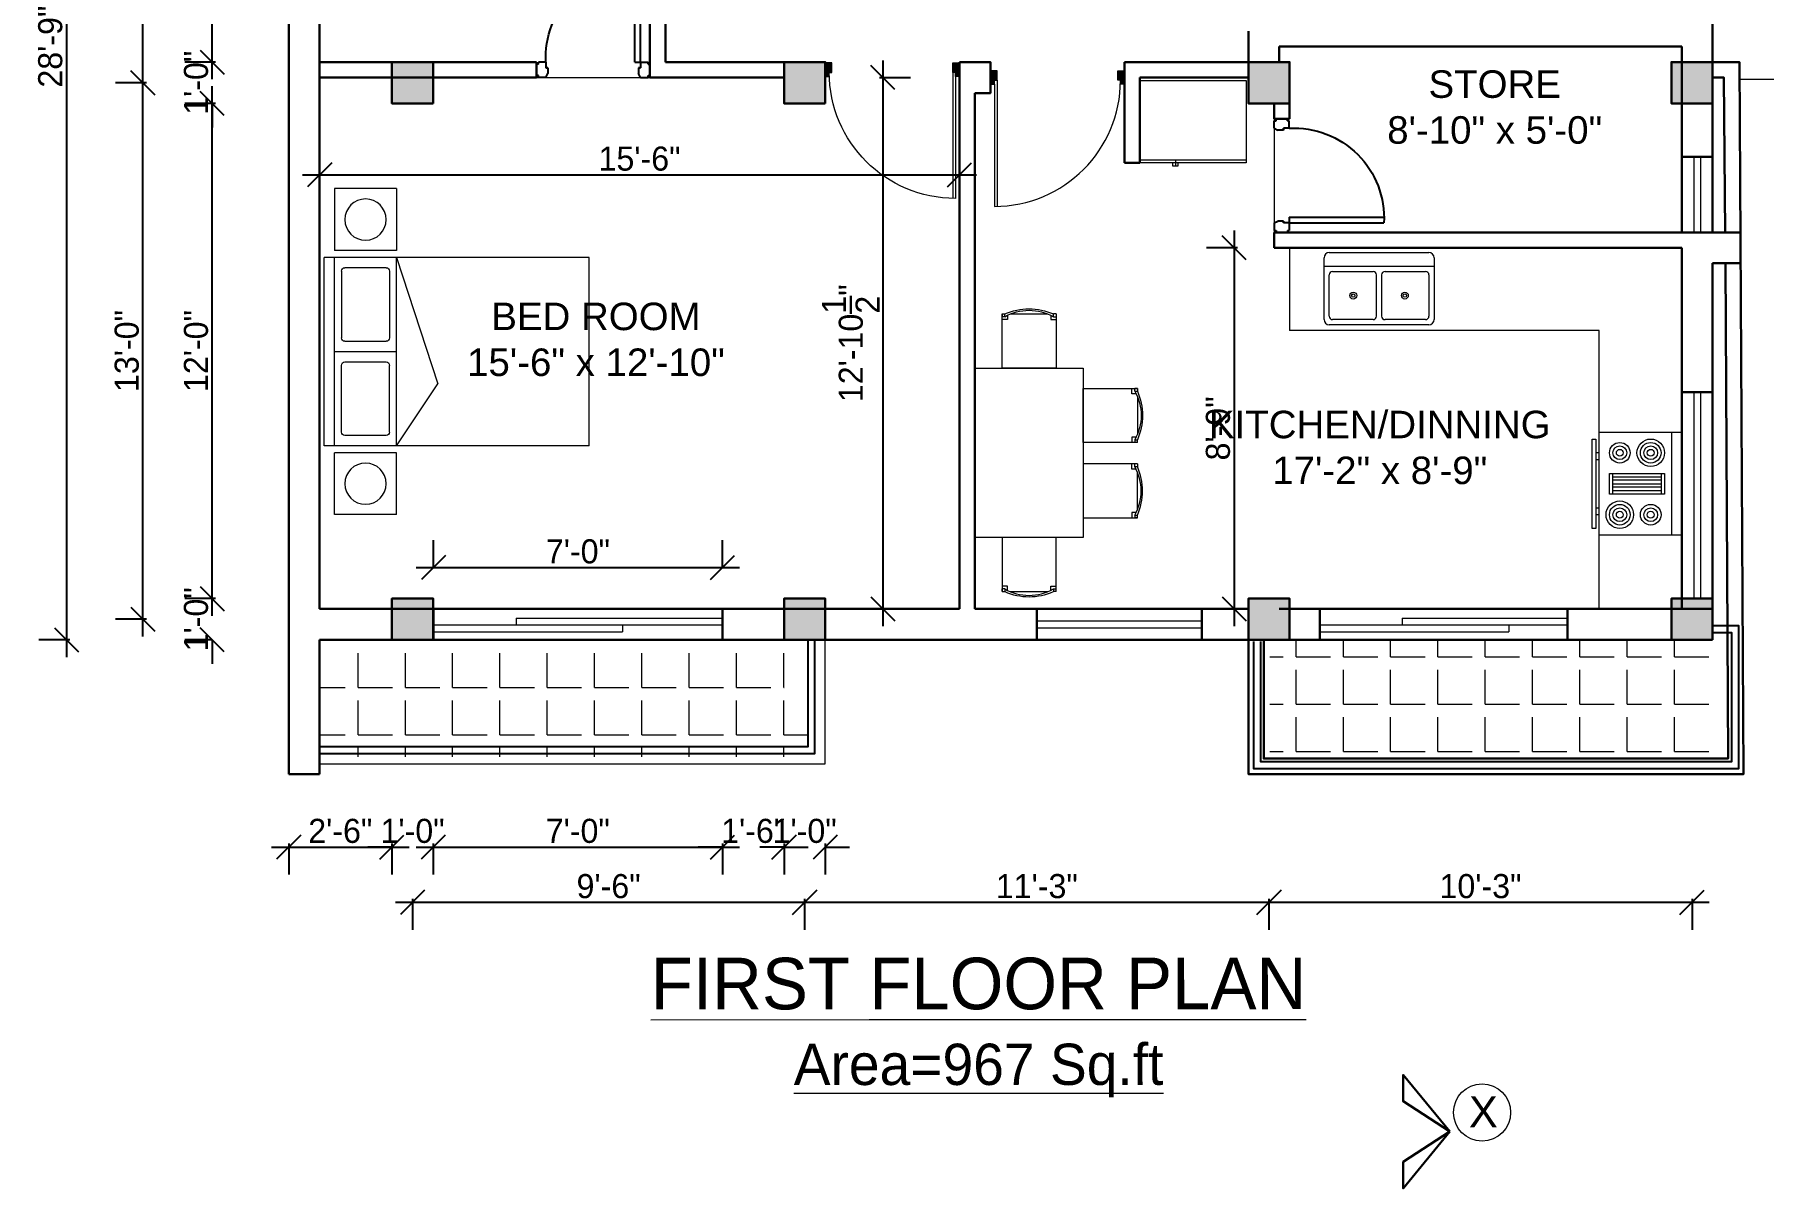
# Model space of a CAD drawing. Header units: inches. Extents: x 28835 to 36795, y -18828 to -9750.
# Drawn here: x 30609 to 31112, y -10557 to -10222 of the extents above; entities that cross this region are included whole.
import ezdxf

# ---------------------------------------------------------------- set-up
doc = ezdxf.new("R2010")
doc.units = ezdxf.units.IN
doc.header["$LTSCALE"] = 12
doc.header["$MEASUREMENT"] = 0
doc.layers.add('06. Text', color=114, linetype='Continuous')
doc.layers.add('door', color=8, linetype='Continuous')
for name, color, linetype, lineweight in [('colum', 250, 'Continuous', 30), ('dimention', 5, 'Continuous', 9), ('Elevation', 114, 'Continuous', 20), ('F-FURNITURE', 32, 'Continuous', 13), ('FURNI', 30, 'Continuous', 9), ('FURNITURE', 43, 'Continuous', 15), ('Furnitures', 32, 'Continuous', 9), ('Ha2', 31, 'Continuous', 0), ('HATCH', 11, 'Continuous', 9), ('N_DOOR', 32, 'Continuous', 13), ('railing', 210, 'Continuous', 25), ('STAIRCASE', 6, 'Continuous', 9), ('Text', 7, 'Continuous', 5), ('Wall', 1, 'Continuous', 30), ('WIN', 140, 'Continuous', 15), ('window', 6, 'Continuous', 9)]:
    doc.layers.add(name, color=color, linetype=linetype, lineweight=lineweight)
doc.styles.add('Bijay', font='', dxfattribs={"height": 8})
doc.styles.add('Times', font='GOTHIC.TTF')
doc.styles.get('Bijay').set_extended_font_data('Serifa BT')
doc.dimstyles.new('D75', dxfattribs={"dimtxt": 7, "dimasz": 7, "dimexe": 8, "dimexo": 24, "dimgap": 1, "dimtad": 1, "dimdec": 1, "dimzin": 3, "dimdsep": 46, "dimlunit": 4, "dimtxsty": 'Times', "dimblk": 'OBLIQUE', "dimcen": 0, "dimdle": 5, "dimaunit": 1, "dimadec": 3, "dimazin": 0, "dimtfac": 1, "dimtdec": 1, "dimtix": 1, "dimtofl": 0, "dimtmove": 1, "dimatfit": 0, "dimldrblk": 'OBLIQUE', "dimfxl": 1, "dimfxlon": 1, "dimtolj": 1, "dimtzin": 0, "dimarcsym": 0})

# ---------------------------------------------------------------- blocks, each defined once
blk = doc.blocks.new('A$C32C64459')
at = {"ltscale": 0.5}
for p, q in [((-21, 74.8), (-21, 56.8)), ((-21, 74.8), (-3, 74.8)), ((-3, 74.8), (-3, 56.8)), ((-21, 56.8), (-3, 56.8)), ((-77, 54.8), (-3, 54.8)), ((-77, 0), (-77, 54.8)), ((-21, 54.8), (-33, 18)), ((-21, 0), (-21, 54.8)), ((-19, 50.8), (-19, 31.4)), ((-18, 51.8), (-6, 51.8)), ((-5, 50.8), (-5, 31.4)), ((-3, 0), (-3, 54.8)), ((-3, 54.8), (0, 54.8)), ((0, 0), (0, 54.8)), ((-6, 30.4), (-18, 30.4)), ((-3, 27.4), (-21, 27.4)), ((-19, 4), (-19, 23.4)), ((-6, 24.4), (-18, 24.4)), ((-5, 4), (-5, 23.4)), ((-21, 0), (-33, 18)), ((-77, 0), (-3, 0)), ((-18, 3), (-6, 3)), ((-3, 0), (0, 0)), ((-21, -20), (-21, -2)), ((-21, -2), (-3, -2)), ((-3, -20), (-3, -2)), ((-21, -20), (-3, -20))]:
    blk.add_line(p, q, dxfattribs=at)
for centre in [(-12, 65.8), (-12, -11)]:
    blk.add_circle(centre, 6, dxfattribs=at)
for centre, start, end in [((-18, 50.8), 90, 180), ((-6, 50.8), 0, 90), ((-18, 31.4), 180, 270), ((-6, 31.4), 270, 0), ((-18, 23.4), 90, 180), ((-6, 23.4), 0, 90), ((-18, 4), 180, 270), ((-6, 4), 270, 0)]:
    blk.add_arc(centre, 1, start, end, dxfattribs=at)
blk = doc.blocks.new('D1000')
at = {"linetype": 'Continuous'}
for points in [[(30, 50), (30, 20), (50, 20), (50, -50), (0, -50), (0, 50)], [(970, 50), (970, 20), (950, 20), (950, -50), (1000, -50), (1000, 50)]]:
    blk.add_hatch(color=256, dxfattribs=at).paths.add_polyline_path(points)
at = {"color": 0, "linetype": 'Continuous'}
for p, q in [((950, 20), (950, 960)), ((970, 50), (970, 960))]:
    blk.add_line(p, q, dxfattribs=at)
at = {"linetype": 'Continuous'}
for points in [[(30, 50), (30, 20), (50, 20), (50, -50), (0, -50), (0, 50)], [(970, 50), (970, 20), (950, 20), (950, -50), (1000, -50), (1000, 50)]]:
    blk.add_lwpolyline(points, close=True, dxfattribs=at)
blk.add_arc((970, 20), 940, 90, 180, dxfattribs=at)
blk = doc.blocks.new('door2.5')
at = {"layer": 'door'}
for p, q in [((0, 6), (0, 3)), ((0.5, 6), (0, 6)), ((0.5, 6), (0.5, 6.5)), ((2.5, 6.5), (0.5, 6.5)), ((2.5, 6.5), (2.5, 5)), ((4, 6.5), (2.5, 6.5)), ((2.5, 5), (3, 5)), ((3, 5), (2.5, 5)), ((3, 5), (3, 3.5)), ((27.5, 5), (27, 5)), ((27, 5), (27, 3.5)), ((27, 5), (27.5, 5)), ((27.5, 6.5), (27.5, 5)), ((27.5, 6.5), (29.5, 6.5)), ((29.5, 6), (29.5, 6.5)), ((29.5, 6), (30, 6)), ((30, 6), (30, 3)), ((0.5, 3), (0, 3)), ((0.5, 2.5), (0.5, 3)), ((2.5, 2.5), (0.5, 2.5)), ((2.5, 2.5), (3, 3.5)), ((27.5, 2.5), (27, 3.5)), ((27.5, 2.5), (29.5, 2.5)), ((29.5, 3), (30, 3)), ((29.5, 2.5), (29.5, 3))]:
    blk.add_line(p, q, dxfattribs=at)
for points in [[(2.5, 6.5), (2.5, 31.51)], [(4, 6.5), (4, 31.54)]]:
    blk.add_lwpolyline(points, dxfattribs=at)
blk.add_arc((3.79, 7.79), 23.75, 356.8785, 93.1057, dxfattribs=at)
blk = doc.blocks.new('Range-Oven - 30 in top')
for p, q in [((0, -3), (30, -3)), ((12, -6), (18, -6)), ((13, -20), (13, -6)), ((14, -6), (14, -20)), ((15, -20), (15, -6)), ((16, -6), (16, -20)), ((17, -20), (17, -6)), ((18, -20), (12, -20)), ((6, -24), (6, -25)), ((8, -25), (8, -24)), ((22, -25), (22, -24)), ((24, -24), (24, -25))]:
    blk.add_line(p, q)
for points in [[(0, -24), (0, 0), (30, 0), (30, -24)], [(12, -21), (12, -5), (18, -5), (18, -21)], [(2, -26), (2, -25), (28, -25), (28, -26)]]:
    blk.add_lwpolyline(points, close=True)
for centre, radius in [((6, -9), 4), ((6, -9), 3), ((6, -9), 2), ((6, -9), 1), ((24, -9), 3), ((24, -9), 2), ((24, -9), 1), ((6, -18), 3), ((24, -18), 4), ((24, -18), 3), ((6, -18), 2), ((6, -18), 1), ((24, -18), 2), ((24, -18), 1)]:
    blk.add_circle(centre, radius)
blk = doc.blocks.new('DBLSK32T')
for p, q in [((-16, -4), (16, -4)), ((-0.75, -18.5), (-0.75, -6.5)), ((0.75, -6.5), (0.75, -18.5))]:
    blk.add_line(p, q)
for points in [[(-14.5, 0), (14.5, 0)], [(-16, -19.5), (-16, -1.5)], [(16, -1.5), (16, -19.5)], [(-14.5, -18.5), (-14.5, -6.5)], [(-13.5, -5.5), (-1.75, -5.5)], [(1.75, -5.5), (13.5, -5.5)], [(14.5, -6.5), (14.5, -18.5)], [(-1.75, -19.5), (-13.5, -19.5)], [(13.5, -19.5), (1.75, -19.5)], [(14.5, -21), (-14.5, -21)]]:
    blk.add_lwpolyline(points)
for centre, radius in [((-7.5, -12.5), 1), ((-7.5, -12.5), 0.5), ((7.5, -12.5), 1), ((7.5, -12.5), 0.5)]:
    blk.add_circle(centre, radius)
for centre, radius, start, end in [((-14.5, -1.5), 1.5, 90, 180), ((14.5, -1.5), 1.5, 0, 90), ((-13.5, -6.5), 1, 90, 180), ((-1.75, -6.5), 1, 0, 90), ((1.75, -6.5), 1, 90, 180), ((13.5, -6.5), 1, 0, 90), ((-14.5, -19.5), 1.5, 180, 270), ((-13.5, -18.5), 1, 180, 270), ((-1.75, -18.5), 1, 270, 0), ((1.75, -18.5), 1, 180, 270), ((13.5, -18.5), 1, 270, 0), ((14.5, -19.5), 1.5, 270, 0)]:
    blk.add_arc(centre, radius, start, end)
blk = doc.blocks.new('SYMBOL_Chair_1_2D')
at = {"extrusion": (-1, 1.22461e-16, -3.67382e-16)}
for p, q in [((-15.75, 7.87), (-15.75, 7.09)), ((-15.75, -7.87), (-15.75, -7.09))]:
    blk.add_line(p, q, dxfattribs=at)
at = {"extrusion": (-2.44921e-16, 1, 0)}
blk.add_line((-15.75, 7.87), (-14.96, 7.87), dxfattribs=at)
for p, q in [((-15.75, 7.87), (-15.75, 7.09)), ((-15.75, 7.87), (-14.96, 7.87)), ((0, 7.87), (-15.75, 7.87)), ((-14.96, 7.09), (-15.75, 7.09)), ((-15.75, 5.47), (-15.75, -5.47)), ((-15.38, 6.3), (-14.17, 6.3)), ((-14.96, 7.09), (-14.96, 7.87)), ((0, -7.87), (0, 7.87)), ((-14.96, -7.09), (-15.75, -7.09)), ((-15.75, -7.87), (-15.75, -7.09)), ((-15.75, -7.87), (-14.96, -7.87)), ((-15.75, -7.87), (0, -7.87)), ((-15.38, -6.3), (-14.17, -6.3)), ((-14.96, -7.09), (-14.96, -7.87))]:
    blk.add_line(p, q)
at = {"extrusion": (4.28077e-17, -0.998752, 0.049938)}
blk.add_line((-14.96, 7.09), (-15.75, 7.09), dxfattribs=at)
blk.add_line((-14.96, 7.09), (-15.75, 7.09), dxfattribs=at)
at = {"extrusion": (0.998752, 2.44616e-16, 0.049938)}
blk.add_line((-14.96, 7.09), (-14.96, 7.87), dxfattribs=at)
at = {"extrusion": (0.998752, 1.22308e-16, 0.049938)}
blk.add_line((-14.17, 6.3), (-14.17, 7.87), dxfattribs=at)
at = {"extrusion": (-7.95001e-17, 0.998752, 0.049938)}
blk.add_line((-14.96, -7.09), (-15.75, -7.09), dxfattribs=at)
at = {"extrusion": (-1.83691e-16, -1, 0)}
blk.add_line((-15.75, -7.87), (-14.96, -7.87), dxfattribs=at)
at = {"extrusion": (0.998752, -1.22308e-16, 0.049938)}
for p, q in [((-14.96, -7.09), (-14.96, -7.87)), ((-14.17, -6.3), (-14.17, -7.87))]:
    blk.add_line(p, q, dxfattribs=at)
for centre, radius, start, end in [((0.51, 0), 17.74, 156.4498, 203.5502), ((-2.47, 0), 14.36, 150.4204, 209.575)]:
    blk.add_arc(centre, radius, start, end)
blk = doc.blocks.new('SYMBOL_Table_3_2D')
blk.add_lwpolyline([(-24.61, 15.75), (24.61, 15.75), (24.61, -15.75), (-24.61, -15.75), (-24.61, 15.75)])
blk = doc.blocks.new('Refrigerator-2 door - 36 in top')
for p, q in [((0, -26.999999), (36, -26.999999)), ((11, -27.999999), (11, -28.999999)), ((11, -28.999999), (13, -28.999999)), ((12, -26.999999), (12, -28.999999)), ((13, -28.999999), (13, -27.999999))]:
    blk.add_line(p, q)
blk.add_lwpolyline([(0, -27.999999), (0, 0), (36, 0), (36, -27.999999)], close=True)
blk = doc.blocks.new('_Oblique')
at = {"color": 0, "linetype": 'ByBlock', "lineweight": -2}
blk.add_line((-0.5, -0.5), (0.5, 0.5), dxfattribs=at)
blk = doc.blocks.new('*D181')
at = {"layer": 'Defpoints', "color": 0, "ltscale": 12, "transparency": 16777216}
for p in [(30661.1, -10385.6), (30713.36, -10385.6), (30683.34, -10397.6)]:
    blk.add_point(p, dxfattribs=at)
at = {"layer": 'dimention', "color": 0, "lineweight": -2, "ltscale": 12, "transparency": 16777216}
for p, q in [((30661.1, -10385.6), (30661.1, -10378.6)), ((30662.1, -10385.6), (30653.1, -10385.6)), ((30661.1, -10397.6), (30653.1, -10397.6)), ((30661.1, -10397.6), (30661.1, -10404.6))]:
    blk.add_line(p, q, dxfattribs=at)
at = {"layer": 'dimention', "color": 0, "lineweight": -2, "ltscale": 12, "transparency": 16777216, "xscale": 7, "yscale": 7, "zscale": 7}
for p, rotation in [((30661.1, -10385.6), 270), ((30661.1, -10397.6), 90)]:
    blk.add_blockref('_Oblique', p, dxfattribs=dict(at, rotation=rotation))
at = {"layer": 'dimention', "color": 0, "ltscale": 12, "transparency": 16777216, "insert": (30656.43, -10391.6), "char_height": 7, "attachment_point": 5, "rotation": 90, "style": 'Times'}
blk.add_mtext('\\A1;1\'-0"', dxfattribs=at)
blk = doc.blocks.new('*D182')
at = {"layer": 'Defpoints', "color": 0, "ltscale": 12, "transparency": 16777216}
for p in [(30661.1, -10241.6), (30713.36, -10241.6), (30713.36, -10385.6)]:
    blk.add_point(p, dxfattribs=at)
at = {"layer": 'dimention', "color": 0, "lineweight": -2, "ltscale": 12, "transparency": 16777216}
for p, q in [((30661.1, -10390.6), (30661.1, -10236.6)), ((30662.1, -10241.6), (30653.1, -10241.6)), ((30662.1, -10385.6), (30653.1, -10385.6))]:
    blk.add_line(p, q, dxfattribs=at)
at = {"layer": 'dimention', "color": 0, "lineweight": -2, "ltscale": 12, "transparency": 16777216, "xscale": 7, "yscale": 7, "zscale": 7}
for p, rotation in [((30661.1, -10241.6), 90), ((30661.1, -10385.6), 270)]:
    blk.add_blockref('_Oblique', p, dxfattribs=dict(at, rotation=rotation))
at = {"layer": 'dimention', "color": 0, "ltscale": 12, "transparency": 16777216, "insert": (30656.43, -10313.6), "char_height": 7, "attachment_point": 5, "rotation": 90, "style": 'Times'}
blk.add_mtext('\\A1;12\'-0"', dxfattribs=at)
blk = doc.blocks.new('*D183')
at = {"layer": 'Defpoints', "color": 0, "ltscale": 12, "transparency": 16777216}
for p in [(30661.1, -10229.6), (30713.36, -10229.6), (30713.36, -10241.6)]:
    blk.add_point(p, dxfattribs=at)
at = {"layer": 'dimention', "color": 0, "lineweight": -2, "ltscale": 12, "transparency": 16777216}
for p, q in [((30661.1, -10229.6), (30661.1, -10222.6)), ((30662.1, -10229.6), (30653.1, -10229.6)), ((30662.1, -10241.6), (30653.1, -10241.6)), ((30661.1, -10241.6), (30661.1, -10248.6))]:
    blk.add_line(p, q, dxfattribs=at)
at = {"layer": 'dimention', "color": 0, "lineweight": -2, "ltscale": 12, "transparency": 16777216, "xscale": 7, "yscale": 7, "zscale": 7}
for p, rotation in [((30661.1, -10229.6), 270), ((30661.1, -10241.6), 90)]:
    blk.add_blockref('_Oblique', p, dxfattribs=dict(at, rotation=rotation))
at = {"layer": 'dimention', "color": 0, "ltscale": 12, "transparency": 16777216, "insert": (30656.43, -10235.6), "char_height": 7, "attachment_point": 5, "rotation": 90, "style": 'Times'}
blk.add_mtext('\\A1;1\'-0"', dxfattribs=at)
blk = doc.blocks.new('*D184')
at = {"layer": 'Defpoints', "color": 0, "ltscale": 12, "transparency": 16777216}
for p in [(30661.1, -10171.1), (30683.34, -10171.1), (30713.36, -10229.6)]:
    blk.add_point(p, dxfattribs=at)
at = {"layer": 'dimention', "color": 0, "lineweight": -2, "ltscale": 12, "transparency": 16777216}
for p, q in [((30661.1, -10234.6), (30661.1, -10166.1)), ((30661.1, -10171.1), (30653.1, -10171.1)), ((30662.1, -10229.6), (30653.1, -10229.6))]:
    blk.add_line(p, q, dxfattribs=at)
at = {"layer": 'dimention', "color": 0, "lineweight": -2, "ltscale": 12, "transparency": 16777216, "xscale": 7, "yscale": 7, "zscale": 7}
for p, rotation in [((30661.1, -10171.1), 90), ((30661.1, -10229.6), 270)]:
    blk.add_blockref('_Oblique', p, dxfattribs=dict(at, rotation=rotation))
at = {"layer": 'dimention', "color": 0, "ltscale": 12, "transparency": 16777216, "insert": (30651.76, -10200.35), "char_height": 7, "attachment_point": 5, "rotation": 90, "style": 'Times'}
blk.add_mtext('\\A1;4\'-10{\\H1x;\\S1/2;}"', dxfattribs=at)
blk = doc.blocks.new('*D187')
at = {"layer": 'Defpoints', "color": 0, "ltscale": 12, "transparency": 16777216}
for p in [(30640.96, -10235.6), (30713.36, -10235.6), (30713.36, -10391.6)]:
    blk.add_point(p, dxfattribs=at)
at = {"layer": 'dimention', "color": 0, "lineweight": -2, "ltscale": 12, "transparency": 16777216}
for p, q in [((30640.96, -10396.6), (30640.96, -10230.6)), ((30641.96, -10235.6), (30632.96, -10235.6)), ((30641.96, -10391.6), (30632.96, -10391.6))]:
    blk.add_line(p, q, dxfattribs=at)
at = {"layer": 'dimention', "color": 0, "lineweight": -2, "ltscale": 12, "transparency": 16777216, "xscale": 7, "yscale": 7, "zscale": 7}
for p, rotation in [((30640.96, -10235.6), 90), ((30640.96, -10391.6), 270)]:
    blk.add_blockref('_Oblique', p, dxfattribs=dict(at, rotation=rotation))
at = {"layer": 'dimention', "color": 0, "ltscale": 12, "transparency": 16777216, "insert": (30636.29, -10313.6), "char_height": 7, "attachment_point": 5, "rotation": 90, "style": 'Times'}
blk.add_mtext('\\A1;13\'-0"', dxfattribs=at)
blk = doc.blocks.new('*D188')
at = {"layer": 'Defpoints', "color": 0, "ltscale": 12, "transparency": 16777216}
for p in [(30640.96, -10076.6), (30713.36, -10076.6), (30713.36, -10235.6)]:
    blk.add_point(p, dxfattribs=at)
at = {"layer": 'dimention', "color": 0, "lineweight": -2, "ltscale": 12, "transparency": 16777216}
for p, q in [((30640.96, -10240.6), (30640.96, -10071.6)), ((30641.96, -10076.6), (30632.96, -10076.6)), ((30641.96, -10235.6), (30632.96, -10235.6))]:
    blk.add_line(p, q, dxfattribs=at)
at = {"layer": 'dimention', "color": 0, "lineweight": -2, "ltscale": 12, "transparency": 16777216, "xscale": 7, "yscale": 7, "zscale": 7}
for p, rotation in [((30640.96, -10076.6), 90), ((30640.96, -10235.6), 270)]:
    blk.add_blockref('_Oblique', p, dxfattribs=dict(at, rotation=rotation))
at = {"layer": 'dimention', "color": 0, "ltscale": 12, "transparency": 16777216, "insert": (30636.29, -10156.1), "char_height": 7, "attachment_point": 5, "rotation": 90, "style": 'Times'}
blk.add_mtext('\\A1;13\'-3"', dxfattribs=at)
blk = doc.blocks.new('*D189')
at = {"layer": 'Defpoints', "color": 0, "ltscale": 12, "transparency": 16777216}
for p in [(30713.36, -10052.6), (30618.73, -10397.6), (30683.34, -10397.6)]:
    blk.add_point(p, dxfattribs=at)
at = {"layer": 'dimention', "color": 0, "lineweight": -2, "ltscale": 12, "transparency": 16777216}
for p, q in [((30618.73, -10047.6), (30618.73, -10402.6)), ((30619.73, -10052.6), (30610.73, -10052.6)), ((30619.73, -10397.6), (30610.73, -10397.6))]:
    blk.add_line(p, q, dxfattribs=at)
at = {"layer": 'dimention', "color": 0, "lineweight": -2, "ltscale": 12, "transparency": 16777216, "xscale": 7, "yscale": 7, "zscale": 7}
for p, rotation in [((30618.73, -10052.6), 90), ((30618.73, -10397.6), 270)]:
    blk.add_blockref('_Oblique', p, dxfattribs=dict(at, rotation=rotation))
at = {"layer": 'dimention', "color": 0, "ltscale": 12, "transparency": 16777216, "insert": (30614.05, -10225.1), "char_height": 7, "attachment_point": 5, "rotation": 90, "style": 'Times'}
blk.add_mtext('\\A1;28\'-9"', dxfattribs=at)
blk = doc.blocks.new('*D190')
at = {"layer": 'Defpoints', "color": 0, "ltscale": 12, "transparency": 16777216}
for p in [(30683.34, -10397.6), (30713.36, -10397.6), (30713.36, -10457.84)]:
    blk.add_point(p, dxfattribs=at)
at = {"layer": 'dimention', "color": 0, "lineweight": -2, "ltscale": 12, "transparency": 16777216}
for p, q in [((30678.34, -10457.84), (30718.36, -10457.84)), ((30683.34, -10456.84), (30683.34, -10465.84)), ((30713.36, -10456.84), (30713.36, -10465.84))]:
    blk.add_line(p, q, dxfattribs=at)
at = {"layer": 'dimention', "color": 0, "lineweight": -2, "ltscale": 12, "transparency": 16777216, "xscale": 7, "yscale": 7, "zscale": 7, "rotation": 180}
blk.add_blockref('_Oblique', (30683.34, -10457.84), dxfattribs=at)
at = {"layer": 'dimention', "color": 0, "lineweight": -2, "ltscale": 12, "transparency": 16777216, "xscale": 7, "yscale": 7, "zscale": 7}
blk.add_blockref('_Oblique', (30713.36, -10457.84), dxfattribs=at)
at = {"layer": 'dimention', "color": 0, "ltscale": 12, "transparency": 16777216, "insert": (30698.35, -10453.17), "char_height": 7, "attachment_point": 5, "style": 'Times'}
blk.add_mtext('\\A1;2\'-6"', dxfattribs=at)
blk = doc.blocks.new('*D191')
at = {"layer": 'Defpoints', "color": 0, "ltscale": 12, "transparency": 16777216}
for p in [(30713.36, -10397.6), (30725.36, -10397.6), (30725.36, -10457.84)]:
    blk.add_point(p, dxfattribs=at)
at = {"layer": 'dimention', "color": 0, "lineweight": -2, "ltscale": 12, "transparency": 16777216}
for p, q in [((30713.36, -10457.84), (30706.36, -10457.84)), ((30713.36, -10456.84), (30713.36, -10465.84)), ((30725.36, -10456.84), (30725.36, -10465.84)), ((30725.36, -10457.84), (30732.36, -10457.84))]:
    blk.add_line(p, q, dxfattribs=at)
at = {"layer": 'dimention', "color": 0, "lineweight": -2, "ltscale": 12, "transparency": 16777216, "xscale": 7, "yscale": 7, "zscale": 7}
blk.add_blockref('_Oblique', (30713.36, -10457.84), dxfattribs=at)
at = {"layer": 'dimention', "color": 0, "lineweight": -2, "ltscale": 12, "transparency": 16777216, "xscale": 7, "yscale": 7, "zscale": 7, "rotation": 180}
blk.add_blockref('_Oblique', (30725.36, -10457.84), dxfattribs=at)
at = {"layer": 'dimention', "color": 0, "ltscale": 12, "transparency": 16777216, "insert": (30719.36, -10453.17), "char_height": 7, "attachment_point": 5, "style": 'Times'}
blk.add_mtext('\\A1;1\'-0"', dxfattribs=at)
blk = doc.blocks.new('*D192')
at = {"layer": 'Defpoints', "color": 0, "ltscale": 12, "transparency": 16777216}
for p in [(30725.36, -10397.6), (30809.44, -10397.6), (30809.44, -10457.84)]:
    blk.add_point(p, dxfattribs=at)
at = {"layer": 'dimention', "color": 0, "lineweight": -2, "ltscale": 12, "transparency": 16777216}
for p, q in [((30720.36, -10457.84), (30814.44, -10457.84)), ((30725.36, -10456.84), (30725.36, -10465.84)), ((30809.44, -10456.84), (30809.44, -10465.84))]:
    blk.add_line(p, q, dxfattribs=at)
at = {"layer": 'dimention', "color": 0, "lineweight": -2, "ltscale": 12, "transparency": 16777216, "xscale": 7, "yscale": 7, "zscale": 7, "rotation": 180}
blk.add_blockref('_Oblique', (30725.36, -10457.84), dxfattribs=at)
at = {"layer": 'dimention', "color": 0, "lineweight": -2, "ltscale": 12, "transparency": 16777216, "xscale": 7, "yscale": 7, "zscale": 7}
blk.add_blockref('_Oblique', (30809.44, -10457.84), dxfattribs=at)
at = {"layer": 'dimention', "color": 0, "ltscale": 12, "transparency": 16777216, "insert": (30767.4, -10453.17), "char_height": 7, "attachment_point": 5, "style": 'Times'}
blk.add_mtext('\\A1;7\'-0"', dxfattribs=at)
blk = doc.blocks.new('*D193')
at = {"layer": 'Defpoints', "color": 0, "ltscale": 12, "transparency": 16777216}
for p in [(30809.44, -10397.6), (30827.36, -10397.6), (30827.36, -10457.84)]:
    blk.add_point(p, dxfattribs=at)
at = {"layer": 'dimention', "color": 0, "lineweight": -2, "ltscale": 12, "transparency": 16777216}
for p, q in [((30809.44, -10457.84), (30802.44, -10457.84)), ((30809.44, -10456.84), (30809.44, -10465.84)), ((30827.36, -10456.84), (30827.36, -10465.84)), ((30827.36, -10457.84), (30834.36, -10457.84))]:
    blk.add_line(p, q, dxfattribs=at)
at = {"layer": 'dimention', "color": 0, "lineweight": -2, "ltscale": 12, "transparency": 16777216, "xscale": 7, "yscale": 7, "zscale": 7}
blk.add_blockref('_Oblique', (30809.44, -10457.84), dxfattribs=at)
at = {"layer": 'dimention', "color": 0, "lineweight": -2, "ltscale": 12, "transparency": 16777216, "xscale": 7, "yscale": 7, "zscale": 7, "rotation": 180}
blk.add_blockref('_Oblique', (30827.36, -10457.84), dxfattribs=at)
at = {"layer": 'dimention', "color": 0, "ltscale": 12, "transparency": 16777216, "insert": (30818.4, -10453.17), "char_height": 7, "attachment_point": 5, "style": 'Times'}
blk.add_mtext('\\A1;1\'-6"', dxfattribs=at)
blk = doc.blocks.new('*D194')
at = {"layer": 'Defpoints', "color": 0, "ltscale": 12, "transparency": 16777216}
for p in [(30827.36, -10397.6), (30839.36, -10397.6), (30839.36, -10457.84)]:
    blk.add_point(p, dxfattribs=at)
at = {"layer": 'dimention', "color": 0, "lineweight": -2, "ltscale": 12, "transparency": 16777216}
for p, q in [((30827.36, -10457.84), (30820.36, -10457.84)), ((30827.36, -10456.84), (30827.36, -10465.84)), ((30839.36, -10456.84), (30839.36, -10465.84)), ((30839.36, -10457.84), (30846.36, -10457.84))]:
    blk.add_line(p, q, dxfattribs=at)
at = {"layer": 'dimention', "color": 0, "lineweight": -2, "ltscale": 12, "transparency": 16777216, "xscale": 7, "yscale": 7, "zscale": 7}
blk.add_blockref('_Oblique', (30827.36, -10457.84), dxfattribs=at)
at = {"layer": 'dimention', "color": 0, "lineweight": -2, "ltscale": 12, "transparency": 16777216, "xscale": 7, "yscale": 7, "zscale": 7, "rotation": 180}
blk.add_blockref('_Oblique', (30839.36, -10457.84), dxfattribs=at)
at = {"layer": 'dimention', "color": 0, "ltscale": 12, "transparency": 16777216, "insert": (30833.36, -10453.17), "char_height": 7, "attachment_point": 5, "style": 'Times'}
blk.add_mtext('\\A1;1\'-0"', dxfattribs=at)
blk = doc.blocks.new('*D195')
at = {"layer": 'Defpoints', "color": 0, "ltscale": 12, "transparency": 16777216}
for p in [(30719.36, -10397.6), (30833.36, -10397.6), (30833.36, -10473.9)]:
    blk.add_point(p, dxfattribs=at)
at = {"layer": 'dimention', "color": 0, "lineweight": -2, "ltscale": 12, "transparency": 16777216}
for p, q in [((30714.36, -10473.9), (30838.36, -10473.9)), ((30719.36, -10472.9), (30719.36, -10481.9)), ((30833.36, -10472.9), (30833.36, -10481.9))]:
    blk.add_line(p, q, dxfattribs=at)
at = {"layer": 'dimention', "color": 0, "lineweight": -2, "ltscale": 12, "transparency": 16777216, "xscale": 7, "yscale": 7, "zscale": 7, "rotation": 180}
blk.add_blockref('_Oblique', (30719.36, -10473.9), dxfattribs=at)
at = {"layer": 'dimention', "color": 0, "lineweight": -2, "ltscale": 12, "transparency": 16777216, "xscale": 7, "yscale": 7, "zscale": 7}
blk.add_blockref('_Oblique', (30833.36, -10473.9), dxfattribs=at)
at = {"layer": 'dimention', "color": 0, "ltscale": 12, "transparency": 16777216, "insert": (30776.36, -10469.23), "char_height": 7, "attachment_point": 5, "style": 'Times'}
blk.add_mtext('\\A1;9\'-6"', dxfattribs=at)
blk = doc.blocks.new('*D196')
at = {"layer": 'Defpoints', "color": 0, "ltscale": 12, "transparency": 16777216}
for p in [(30833.36, -10397.6), (30968.36, -10397.6), (30968.36, -10473.9)]:
    blk.add_point(p, dxfattribs=at)
at = {"layer": 'dimention', "color": 0, "lineweight": -2, "ltscale": 12, "transparency": 16777216}
for p, q in [((30828.36, -10473.9), (30973.36, -10473.9)), ((30833.36, -10472.9), (30833.36, -10481.9)), ((30968.36, -10472.9), (30968.36, -10481.9))]:
    blk.add_line(p, q, dxfattribs=at)
at = {"layer": 'dimention', "color": 0, "lineweight": -2, "ltscale": 12, "transparency": 16777216, "xscale": 7, "yscale": 7, "zscale": 7, "rotation": 180}
blk.add_blockref('_Oblique', (30833.36, -10473.9), dxfattribs=at)
at = {"layer": 'dimention', "color": 0, "lineweight": -2, "ltscale": 12, "transparency": 16777216, "xscale": 7, "yscale": 7, "zscale": 7}
blk.add_blockref('_Oblique', (30968.36, -10473.9), dxfattribs=at)
at = {"layer": 'dimention', "color": 0, "ltscale": 12, "transparency": 16777216, "insert": (30900.86, -10469.23), "char_height": 7, "attachment_point": 5, "style": 'Times'}
blk.add_mtext('\\A1;11\'-3"', dxfattribs=at)
blk = doc.blocks.new('*D197')
at = {"layer": 'Defpoints', "color": 0, "ltscale": 12, "transparency": 16777216}
for p in [(30968.36, -10397.6), (31091.36, -10397.6), (31091.36, -10473.9)]:
    blk.add_point(p, dxfattribs=at)
at = {"layer": 'dimention', "color": 0, "lineweight": -2, "ltscale": 12, "transparency": 16777216}
for p, q in [((30963.36, -10473.9), (31096.36, -10473.9)), ((30968.36, -10472.9), (30968.36, -10481.9)), ((31091.36, -10472.9), (31091.36, -10481.9))]:
    blk.add_line(p, q, dxfattribs=at)
at = {"layer": 'dimention', "color": 0, "lineweight": -2, "ltscale": 12, "transparency": 16777216, "xscale": 7, "yscale": 7, "zscale": 7, "rotation": 180}
blk.add_blockref('_Oblique', (30968.36, -10473.9), dxfattribs=at)
at = {"layer": 'dimention', "color": 0, "lineweight": -2, "ltscale": 12, "transparency": 16777216, "xscale": 7, "yscale": 7, "zscale": 7}
blk.add_blockref('_Oblique', (31091.36, -10473.9), dxfattribs=at)
at = {"layer": 'dimention', "color": 0, "ltscale": 12, "transparency": 16777216, "insert": (31029.86, -10469.23), "char_height": 7, "attachment_point": 5, "style": 'Times'}
blk.add_mtext('\\A1;10\'-3"', dxfattribs=at)
blk = doc.blocks.new('*D288')
at = {"layer": 'Defpoints', "color": 0, "ltscale": 12, "transparency": 16777216}
for p in [(30809.44, -10376.58), (30725.44, -10388.6), (30809.44, -10388.6)]:
    blk.add_point(p, dxfattribs=at)
at = {"layer": 'Wall', "color": 0, "lineweight": -2, "ltscale": 12, "transparency": 16777216}
for p, q in [((30725.44, -10376.58), (30725.44, -10368.58)), ((30809.44, -10376.58), (30809.44, -10368.58)), ((30720.44, -10376.58), (30814.44, -10376.58))]:
    blk.add_line(p, q, dxfattribs=at)
at = {"layer": 'Wall', "color": 0, "lineweight": -2, "ltscale": 12, "transparency": 16777216, "xscale": 7, "yscale": 7, "zscale": 7, "rotation": 180}
blk.add_blockref('_Oblique', (30725.44, -10376.58), dxfattribs=at)
at = {"layer": 'Wall', "color": 0, "lineweight": -2, "ltscale": 12, "transparency": 16777216, "xscale": 7, "yscale": 7, "zscale": 7}
blk.add_blockref('_Oblique', (30809.44, -10376.58), dxfattribs=at)
at = {"layer": 'Wall', "color": 0, "ltscale": 12, "transparency": 16777216, "insert": (30767.44, -10371.9), "char_height": 7, "attachment_point": 5, "style": 'Times'}
blk.add_mtext('\\A1;7\'-0"', dxfattribs=at)
blk = doc.blocks.new('*D289')
at = {"layer": 'Defpoints', "color": 0, "ltscale": 12, "transparency": 16777216}
for p in [(30808.39, -10234.1), (30809.44, -10388.6), (30856.11, -10388.6)]:
    blk.add_point(p, dxfattribs=at)
at = {"layer": 'Wall', "color": 0, "lineweight": -2, "ltscale": 12, "transparency": 16777216}
for p, q in [((30856.11, -10229.1), (30856.11, -10393.6)), ((30855.11, -10234.1), (30864.11, -10234.1)), ((30855.11, -10388.6), (30864.11, -10388.6))]:
    blk.add_line(p, q, dxfattribs=at)
at = {"layer": 'Wall', "color": 0, "lineweight": -2, "ltscale": 12, "transparency": 16777216, "xscale": 7, "yscale": 7, "zscale": 7}
for p, rotation in [((30856.11, -10234.1), 90), ((30856.11, -10388.6), 270)]:
    blk.add_blockref('_Oblique', p, dxfattribs=dict(at, rotation=rotation))
at = {"layer": 'Wall', "color": 0, "ltscale": 12, "transparency": 16777216, "insert": (30846.77, -10311.35), "char_height": 7, "attachment_point": 5, "rotation": 90, "style": 'Times'}
blk.add_mtext('\\A1;12\'-10{\\H1x;\\S1/2;}"', dxfattribs=at)
blk = doc.blocks.new('*D290')
at = {"layer": 'Defpoints', "color": 0, "ltscale": 12, "transparency": 16777216}
for p in [(30878.36, -10262.38), (30692.34, -10279.85), (30878.36, -10279.85)]:
    blk.add_point(p, dxfattribs=at)
at = {"layer": 'Wall', "color": 0, "lineweight": -2, "ltscale": 12, "transparency": 16777216}
for p, q in [((30692.34, -10262.38), (30692.34, -10254.38)), ((30878.36, -10262.38), (30878.36, -10254.38)), ((30687.34, -10262.38), (30883.36, -10262.38))]:
    blk.add_line(p, q, dxfattribs=at)
at = {"layer": 'Wall', "color": 0, "lineweight": -2, "ltscale": 12, "transparency": 16777216, "xscale": 7, "yscale": 7, "zscale": 7, "rotation": 180}
blk.add_blockref('_Oblique', (30692.34, -10262.38), dxfattribs=at)
at = {"layer": 'Wall', "color": 0, "lineweight": -2, "ltscale": 12, "transparency": 16777216, "xscale": 7, "yscale": 7, "zscale": 7}
blk.add_blockref('_Oblique', (30878.36, -10262.38), dxfattribs=at)
at = {"layer": 'Wall', "color": 0, "ltscale": 12, "transparency": 16777216, "insert": (30785.35, -10257.7), "char_height": 7, "attachment_point": 5, "style": 'Times'}
blk.add_mtext('\\A1;15\'-6"', dxfattribs=at)
blk = doc.blocks.new('*D291')
at = {"layer": 'Defpoints', "color": 0, "ltscale": 12, "transparency": 16777216}
for p in [(31029.11, -10283.6), (30958.22, -10388.6), (31029.11, -10388.6)]:
    blk.add_point(p, dxfattribs=at)
at = {"layer": 'Wall', "color": 0, "lineweight": -2, "ltscale": 12, "transparency": 16777216}
for p, q in [((30958.22, -10278.6), (30958.22, -10393.6)), ((30959.22, -10283.6), (30950.22, -10283.6)), ((30959.22, -10388.6), (30950.22, -10388.6))]:
    blk.add_line(p, q, dxfattribs=at)
at = {"layer": 'Wall', "color": 0, "lineweight": -2, "ltscale": 12, "transparency": 16777216, "xscale": 7, "yscale": 7, "zscale": 7}
for p, rotation in [((30958.22, -10283.6), 90), ((30958.22, -10388.6), 270)]:
    blk.add_blockref('_Oblique', p, dxfattribs=dict(at, rotation=rotation))
at = {"layer": 'Wall', "color": 0, "ltscale": 12, "transparency": 16777216, "insert": (30953.55, -10336.1), "char_height": 7, "attachment_point": 5, "rotation": 90, "style": 'Times'}
blk.add_mtext('\\A1;8\'-9"', dxfattribs=at)

msp = doc.modelspace()

# ---------------------------------------------------------------- hatches: boundary and pattern name
at = {"layer": 'Ha2'}
for points in [[(30725.36, -10241.6), (30725.36, -10229.6), (30713.36, -10229.6), (30713.36, -10241.6)], [(30839.36, -10241.6), (30839.36, -10229.6), (30827.36, -10229.6), (30827.36, -10241.6)], [(30974.36, -10241.6), (30974.36, -10229.6), (30962.36, -10229.6), (30962.36, -10241.6)], [(31097.36, -10241.6), (31097.36, -10229.6), (31085.36, -10229.6), (31085.36, -10241.6)], [(30725.36, -10397.6), (30725.36, -10385.6), (30713.36, -10385.6), (30713.36, -10397.6)], [(30839.36, -10397.6), (30839.36, -10385.6), (30827.36, -10385.6), (30827.36, -10397.6)], [(30974.36, -10397.6), (30974.36, -10385.6), (30962.36, -10385.6), (30962.36, -10397.6)], [(31097.36, -10397.6), (31097.36, -10385.6), (31085.36, -10385.6), (31085.36, -10397.6)]]:
    msp.add_hatch(color=256, dxfattribs=at).paths.add_polyline_path(points)
at = {"layer": 'HATCH'}
h = msp.add_hatch(dxfattribs=at)
h.set_pattern_fill('ANGLE', color=256, scale=50, style=0)
h.set_pattern_definition([(0, (-1732.742, 5744.77), (0, 13.75), [10, -3.75]), (90, (-1732.742, 5744.77), (-13.75, 8e-16), [10, -3.75])])
h.paths.add_polyline_path([(30692.34, -10397.6), (30692.34, -10431.6), (30834.36, -10431.6), (30834.36, -10418.6), (30827.36, -10418.6), (30827.36, -10397.6)])
h = msp.add_hatch(dxfattribs=at)
h.set_pattern_fill('ANGLE', color=256, scale=50, style=0)
h.set_pattern_definition([(0, (-1198.778, -3885.028), (0, 13.75), [10, -3.75]), (90, (-1198.778, -3885.028), (-13.75, 8e-16), [10, -3.75])])
h.paths.add_polyline_path([(31097.36, -10397.6), (31085.36, -10397.6), (30968.61, -10397.6), (30968.61, -10430.6), (31097.56, -10430.6)])

# ---------------------------------------------------------------- linework, layer by layer
at = {"layer": 'colum'}
for points in [[(30725.36, -10241.6), (30725.36, -10229.6), (30713.36, -10229.6), (30713.36, -10241.6)], [(30839.36, -10241.6), (30839.36, -10229.6), (30827.36, -10229.6), (30827.36, -10241.6)], [(30974.36, -10241.6), (30974.36, -10229.6), (30962.36, -10229.6), (30962.36, -10241.6)], [(31097.36, -10241.6), (31097.36, -10229.6), (31085.36, -10229.6), (31085.36, -10241.6)], [(30725.36, -10397.6), (30725.36, -10385.6), (30713.36, -10385.6), (30713.36, -10397.6)], [(30839.36, -10397.6), (30839.36, -10385.6), (30827.36, -10385.6), (30827.36, -10397.6)], [(30974.36, -10397.6), (30974.36, -10385.6), (30962.36, -10385.6), (30962.36, -10397.6)], [(31097.36, -10397.6), (31097.36, -10385.6), (31085.36, -10385.6), (31085.36, -10397.6)]]:
    msp.add_lwpolyline(points, close=True, dxfattribs=at)
at = {"layer": 'Elevation', "flags": 128}
for points in [[(31105.25, -10234.6), (31121.36, -10234.6), (31121.36, -10095.16), (31106.36, -10095.16)], [(30692.34, -10433.6), (30839.36, -10433.6), (30839.36, -10397.6)]]:
    msp.add_lwpolyline(points, dxfattribs=at)
at = {"layer": 'F-FURNITURE'}
for p, q in [((30974.36, -10283.6), (30974.36, -10307.6)), ((31064.36, -10307.6), (30974.36, -10307.6)), ((31064.36, -10388.6), (31064.36, -10307.6))]:
    msp.add_line(p, q, dxfattribs=at)
at = {"layer": 'railing', "flags": 128}
for points in [[(30963.89, -10398.02), (30963.89, -10434.95), (31104.96, -10434.95), (31104.96, -10393.54), (31097.36, -10393.54)], [(30692.34, -10430.6), (30836.36, -10430.6), (30836.36, -10397.6)], [(30692.34, -10428.6), (30834.36, -10428.6), (30834.36, -10397.6)], [(30965.89, -10398.02), (30965.89, -10432.95), (31102.96, -10432.95), (31102.96, -10395.54), (31097.36, -10395.54)]]:
    msp.add_lwpolyline(points, dxfattribs=at)
at = {"layer": 'STAIRCASE'}
for p, q in [((30755.38, -10234.1), (30788.38, -10234.1)), ((30969.86, -10246.1), (30969.86, -10279.1))]:
    msp.add_line(p, q, dxfattribs=at)
at = {"layer": 'Wall'}
for p, q in [((30792.88, -10229.6), (30792.88, -10094.6)), ((30788.38, -10234.1), (30788.38, -10162.1)), ((30683.34, -10436.6), (30683.34, -10171.1)), ((30692.34, -10388.6), (30692.34, -10171.1)), ((31097.36, -10279.1), (31097.36, -10181.42)), ((30962.36, -10220.6), (30962.36, -10229.6)), ((30971.36, -10229.6), (30971.36, -10225.1)), ((30971.36, -10225.1), (31088.36, -10225.1)), ((31088.36, -10279.1), (31088.36, -10225.1)), ((30755.38, -10229.6), (30692.34, -10229.6)), ((30755.38, -10234.1), (30692.34, -10234.1)), ((30755.38, -10234.1), (30755.38, -10229.6)), ((30827.36, -10234.1), (30788.38, -10234.1)), ((30827.36, -10229.6), (30792.88, -10229.6)), ((30878.36, -10229.6), (30878.36, -10388.6)), ((30968.36, -10229.6), (30926.36, -10229.6)), ((30926.36, -10229.6), (30926.36, -10258.92)), ((30962.36, -10234.1), (30930.86, -10234.1)), ((30930.86, -10234.1), (30930.86, -10258.92)), ((30974.36, -10234.1), (30974.36, -10246.1)), ((30882.86, -10238.6), (30882.86, -10388.6)), ((30887.36, -10238.6), (30882.86, -10238.6)), ((30969.86, -10241.6), (30969.86, -10246.1)), ((30974.36, -10246.1), (30969.86, -10246.1)), ((30926.36, -10258.92), (30930.86, -10258.92)), ((31097.36, -10257.1), (31088.36, -10257.1)), ((31097.36, -10279.1), (30969.86, -10279.1)), ((30969.86, -10283.6), (30969.86, -10279.1)), ((31088.36, -10283.6), (30969.86, -10283.6)), ((31088.36, -10388.6), (31088.36, -10283.6)), ((31097.36, -10397.6), (31097.36, -10288.1)), ((31097.36, -10325.6), (31088.36, -10325.6)), ((30878.36, -10388.6), (30692.34, -10388.6)), ((30962.36, -10388.6), (30882.86, -10388.6)), ((30900.86, -10388.6), (30900.86, -10397.6)), ((30948.86, -10388.6), (30948.86, -10397.6)), ((31097.36, -10388.6), (30971.36, -10388.6)), ((30983.11, -10388.6), (30983.11, -10397.6)), ((31055.11, -10388.6), (31055.11, -10397.6)), ((30692.34, -10436.6), (30692.34, -10397.6)), ((30962.36, -10397.6), (30692.34, -10397.6)), ((31097.36, -10397.6), (30962.36, -10397.6))]:
    msp.add_line(p, q, dxfattribs=at)
at = {"layer": 'Wall', "ltscale": 12}
for p, q in [((30725.44, -10388.6), (30725.44, -10397.6)), ((30809.44, -10388.6), (30809.44, -10397.6)), ((30983.11, -10388.6), (30983.11, -10397.6)), ((31055.11, -10388.6), (31055.11, -10397.6)), ((30692.34, -10436.6), (30683.34, -10436.6))]:
    msp.add_line(p, q, dxfattribs=at)
at = {"layer": 'Wall'}
msp.add_lwpolyline([(30882.86, -10238.6), (30887.36, -10238.6), (30887.36, -10229.6), (30878.36, -10229.6)], dxfattribs=at)
at = {"layer": 'Wall', "flags": 128}
for points in [[(30962.36, -10397.6), (30962.36, -10436.6), (31097.36, -10436.6), (31106.36, -10436.6), (31105.13, -10229.6), (31097.36, -10229.6)], [(31101.02, -10279.1), (31100.65, -10234.1), (31097.36, -10234.1)], [(30966.86, -10397.6), (30966.86, -10432.1), (31097.36, -10432.1), (31101.84, -10432.1), (31101.07, -10288.1)]]:
    msp.add_lwpolyline(points, dxfattribs=at)
at = {"layer": 'Wall', "ltscale": 12}
for points in [[(31097.36, -10279.1), (31105.45, -10279.1), (31105.45, -10288.1), (31097.36, -10288.1)], [(31020.9, -10540.57), (31007.37, -10524.06), (31007.37, -10531.76), (31020.9, -10540.57)], [(31020.9, -10540.57), (31007.37, -10557.08), (31007.37, -10549.39), (31020.9, -10540.57)]]:
    msp.add_lwpolyline(points, dxfattribs=at)
at = {"layer": 'WIN', "ltscale": 12}
for p, q in [((31091.86, -10257.1), (31091.86, -10279.1)), ((31093.86, -10257.1), (31093.86, -10279.1)), ((31091.86, -10325.6), (31091.86, -10385.6)), ((31093.86, -10325.6), (31093.86, -10385.6))]:
    msp.add_line(p, q, dxfattribs=at)
at = {"layer": 'WIN'}
for p, q in [((30725.44, -10393.25, 0), (30809.44, -10393.25, 0)), ((30725.44, -10393.25, 0), (30809.44, -10393.25, 0)), ((30749.44, -10391.25, 0), (30809.44, -10391.25, 0)), ((30749.44, -10391.25, 0), (30749.44, -10393.25, 0)), ((30780.44, -10393.25, 0), (30780.44, -10395.25, 0)), ((30983.11, -10393.25, 0), (31055.12, -10393.25, 0)), ((30983.11, -10393.25, 0), (31055.12, -10393.25, 0)), ((31007.11, -10391.25, 0), (31055.12, -10391.25, 0)), ((31007.11, -10391.25, 0), (31007.11, -10393.25, 0)), ((31038.11, -10393.25, 0), (31038.11, -10395.25, 0)), ((30725.44, -10395.25, 0), (30780.44, -10395.25, 0)), ((30983.11, -10395.25, 0), (31038.11, -10395.25, 0))]:
    msp.add_line(p, q, dxfattribs=at)
at = {"layer": 'window', "ltscale": 12}
for p, q in [((30900.86, -10392.1), (30948.86, -10392.1)), ((30900.86, -10394.1), (30948.86, -10394.1))]:
    msp.add_line(p, q, dxfattribs=at)
at = {"layer": 'window', "linetype": 'Continuous', "ltscale": 25}
msp.add_circle((31030.31, -10535.01), 8.32, dxfattribs=at)

# ---------------------------------------------------------------- block references
at = {"layer": 'door', "xscale": -1.099999999998545, "yscale": 1.099999999998545, "zscale": 1.099999999999939}
msp.add_blockref('door2.5', (30788.38, -10236.8), dxfattribs=at)
at = {"layer": 'door', "xscale": -1.099999999998545, "yscale": 1.099999999998545, "zscale": 1.10000000000003, "rotation": 270}
msp.add_blockref('door2.5', (30967.12, -10279.1), dxfattribs=at)
at = {"layer": 'F-FURNITURE', "xscale": -1, "rotation": 90}
msp.add_blockref('SYMBOL_Chair_1_2D', (30898.61, -10318.59), dxfattribs=at)
at = {"layer": 'F-FURNITURE'}
for name, p, rotation in [('SYMBOL_Table_3_2D', (30898.61, -10343.2), 270), ('SYMBOL_Chair_1_2D', (30914.36, -10354.28), 180), ('SYMBOL_Chair_1_2D', (30898.61, -10367.81), 90)]:
    msp.add_blockref(name, p, dxfattribs=dict(at, rotation=rotation))
at = {"layer": 'F-FURNITURE', "xscale": -1}
msp.add_blockref('SYMBOL_Chair_1_2D', (30914.36, -10332.35), dxfattribs=at)
at = {"layer": 'FURNI', "ltscale": 0.5, "xscale": -1}
msp.add_blockref('A$C32C64459', (30693.68, -10341.18), dxfattribs=at)
at = {"layer": 'FURNITURE', "xscale": 0.8571428877185099, "yscale": 0.8571428877185099, "zscale": 0.8571428877185099}
msp.add_blockref('Refrigerator-2 door - 36 in top', (30930.86, -10234.92), dxfattribs=at)
at = {"layer": 'Furnitures'}
msp.add_blockref('DBLSK32T', (31000.37, -10284.98), dxfattribs=at)
at = {"layer": 'Furnitures', "rotation": 270}
msp.add_blockref('Range-Oven - 30 in top', (31088.36, -10337.19), dxfattribs=at)
at = {"layer": 'N_DOOR', "rotation": 180}
for p, xscale, yscale, zscale in [((30839.36, -10231.8), -0.03899999987334013, 0.03899999998975545, 0.03900000001885928), ((30926.36, -10234.1), 0.03899999987334013, 0.03899999987334013, 0.03899999987334013)]:
    msp.add_blockref('D1000', p, dxfattribs=dict(at, xscale=xscale, yscale=yscale, zscale=zscale))

# ---------------------------------------------------------------- texts
at = {"layer": '06. Text', "ltscale": 0.3, "char_height": 8, "width": 84.1644, "attachment_point": 5, "style": 'Bijay'}
for s, insert in [('{\\fArial|b0|i0|c0|p34;STORE\\P8\'-10" x 5\'-0"}', (31033.99, -10242.72)), ('{\\fArial|b0|i0|c0|p34;BED ROOM\\P15\'-6" x 12\'-10"}', (30772.68, -10310.26)), ('{\\fArial|b0|i0|c0|p34;KITCHEN/DINNING\\P17\'-2" x 8\'-9"}', (31000.58, -10341.69))]:
    msp.add_mtext(s, dxfattribs=dict(at, insert=insert))
at = {"layer": 'Text', "insert": (30883.92, -10510.31), "char_height": 15, "attachment_point": 5, "rotation": 0.0224}
msp.add_mtext('{\\fCentury Gothic|b0|i0|c0|p34;\\LFIRST FLOOR PLAN\\P\\H0.8x;Area=967 Sq.ft}', dxfattribs=at)
at = {"layer": 'window', "linetype": 'Continuous', "ltscale": 25, "insert": (31030.69, -10534.8), "char_height": 9, "width": 0.0000117, "attachment_point": 5, "rotation": 359.9776}
msp.add_mtext('{\\fArial|b0|i0|c0|p34;X}', dxfattribs=at)

# ---------------------------------------------------------------- dimensions: what is measured, and where the dimension line sits
at = {"layer": 'dimention', "ltscale": 12}
for base, p1, p2, picture, middle in [((30618.73, -10397.6), (30713.36, -10052.6), (30683.34, -10397.6), '*D189', (30614.05, -10225.1)), ((30640.96, -10076.6), (30713.36, -10235.6), (30713.36, -10076.6), '*D188', (30636.29, -10156.1)), ((30661.1, -10171.1), (30713.36, -10229.6), (30683.34, -10171.1), '*D184', (30651.76, -10200.35)), ((30661.1, -10229.6), (30713.36, -10241.6), (30713.36, -10229.6), '*D183', (30656.43, -10235.6)), ((30640.96, -10235.6), (30713.36, -10391.6), (30713.36, -10235.6), '*D187', (30636.29, -10313.6)), ((30661.1, -10241.6), (30713.36, -10385.6), (30713.36, -10241.6), '*D182', (30656.43, -10313.6)), ((30661.1, -10385.6), (30683.34, -10397.6), (30713.36, -10385.6), '*D181', (30656.43, -10391.6))]:
    dim = msp.add_linear_dim(base=base, p1=p1, p2=p2, angle=90, dimstyle='D75', dxfattribs=at)
    dim.commit()
    dim.dimension.update_dxf_attribs({"geometry": picture, "text_midpoint": middle})
for base, p1, p2, picture, middle in [((30713.36, -10457.84), (30683.34, -10397.6), (30713.36, -10397.6), '*D190', (30698.35, -10453.17)), ((30725.36, -10457.84), (30713.36, -10397.6), (30725.36, -10397.6), '*D191', (30719.36, -10453.17)), ((30833.36, -10473.9), (30719.36, -10397.6), (30833.36, -10397.6), '*D195', (30776.36, -10469.23)), ((30809.44, -10457.84), (30725.36, -10397.6), (30809.44, -10397.6), '*D192', (30767.4, -10453.17)), ((30827.36, -10457.84), (30809.44, -10397.6), (30827.36, -10397.6), '*D193', (30818.4, -10453.17)), ((30839.36, -10457.84), (30827.36, -10397.6), (30839.36, -10397.6), '*D194', (30833.36, -10453.17)), ((30968.36, -10473.9), (30833.36, -10397.6), (30968.36, -10397.6), '*D196', (30900.86, -10469.23)), ((31091.36, -10473.9), (30968.36, -10397.6), (31091.36, -10397.6), '*D197', (31029.86, -10469.23))]:
    dim = msp.add_linear_dim(base=base, p1=p1, p2=p2, dimstyle='D75', dxfattribs=at)
    dim.commit()
    dim.dimension.update_dxf_attribs({"geometry": picture, "text_midpoint": middle})
at = {"layer": 'Wall', "ltscale": 12}
for base, p1, p2, picture, middle in [((30856.11, -10388.6), (30808.39, -10234.1), (30809.44, -10388.6), '*D289', (30846.77, -10311.35)), ((30958.22, -10388.6), (31029.11, -10283.6), (31029.11, -10388.6), '*D291', (30953.55, -10336.1))]:
    dim = msp.add_linear_dim(base=base, p1=p1, p2=p2, angle=90, dimstyle='D75', dxfattribs=at)
    dim.commit()
    dim.dimension.update_dxf_attribs({"geometry": picture, "text_midpoint": middle})
for base, p1, p2, picture, middle in [((30878.36, -10262.38), (30692.34, -10279.85), (30878.36, -10279.85), '*D290', (30785.35, -10257.7)), ((30809.44, -10376.58), (30725.44, -10388.6), (30809.44, -10388.6), '*D288', (30767.44, -10371.9))]:
    dim = msp.add_linear_dim(base=base, p1=p1, p2=p2, dimstyle='D75', dxfattribs=at)
    dim.commit()
    dim.dimension.update_dxf_attribs({"geometry": picture, "text_midpoint": middle})

doc.saveas('drawing.dxf')
